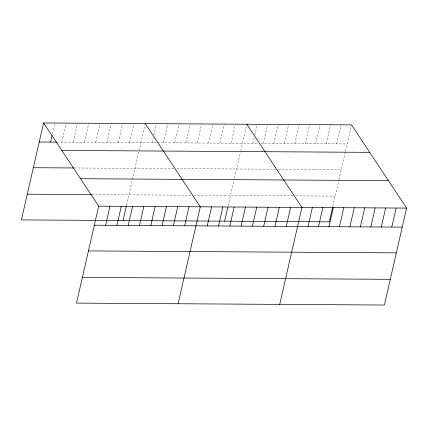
<?xml version="1.0" encoding="UTF-8"?>
<svg xmlns="http://www.w3.org/2000/svg" width="428" height="428" viewBox="0 0 428 428"><rect width="100%" height="100%" fill="white"/><g stroke="black" fill="none" stroke-linecap="round" stroke-linejoin="round"><path stroke-width="0.32" stroke-dasharray="2.14 1.6" d="M52.419 133.825L54.747 123.676M61.819 142.149L66.18 123.109M73.113 142.219L77.473 123.178M84.402 142.289L88.762 123.253M95.69 142.358L100.05 123.323M106.979 142.428L111.339 123.392M118.272 142.497L122.633 123.462M129.561 142.572L133.921 123.532M126.511 205.237L138.747 151.822M139.03 150.597L145.21 123.606M152.143 142.711L153.304 137.634M153.882 135.098L156.498 123.676M163.432 142.781L167.792 123.746M174.72 142.85L179.081 123.815M186.009 142.92L190.369 123.885M197.303 142.995L201.663 123.954M208.591 143.064L212.951 124.029M219.88 143.134L224.24 124.099M231.168 143.203L235.528 124.168M228.124 205.873L234.26 179.07M234.549 177.807L240.499 151.844M240.777 150.619L246.822 124.238M252.927 143.343L254.237 137.629M254.821 135.093L257.287 124.302M263.397 143.407L267.757 124.371M273.867 143.471L278.227 124.436M284.336 143.535L288.697 124.5M294.806 143.599L299.167 124.564M305.271 143.669L309.631 124.628M315.741 143.733L320.101 124.698M326.211 143.797L330.571 124.762M336.681 143.862L341.041 124.826M332.813 206.526L338.805 180.354M338.949 179.723L345.187 152.496M345.466 151.271L351.511 124.89M57.17 142.117L156.787 142.738M157.456 142.743L258.164 143.375M260.78 143.391L347.151 143.931M74.531 167.969L174.148 168.589M176.801 168.611L277.141 169.237M278.446 169.242L341.26 169.632M91.704 194.601L191.321 195.221M193.98 195.238L293.319 195.858M295.935 195.874L335.194 196.12"/><path stroke-width="0.64" d="M43.602 122.97L98.691 206.173L76.489 303.11L384.398 305.03L406.6 208.094L351.511 124.89L43.602 122.97L21.4 219.906L329.309 221.827L332.674 207.136M50.531 142.075L51.986 135.73M105.62 225.278L109.98 206.243M116.914 225.353L121.274 206.312M123.007 220.538L126.372 205.852M128.202 225.422L132.562 206.387M139.491 225.492L143.851 206.457M150.784 225.561L155.139 206.526M162.073 225.631L166.433 206.596M173.361 225.7L177.722 206.665M184.65 225.775L189.01 206.735M178.101 303.741L200.304 206.81L145.21 123.606M207.232 225.914L211.593 206.879M218.521 225.984L222.881 206.949M224.62 221.174L227.846 207.099M229.809 226.054L234.169 207.018M241.103 226.123L245.463 207.088M252.392 226.198L256.752 207.157M263.68 226.268L268.04 207.232M274.974 226.337L279.329 207.302M286.262 226.407L290.623 207.371M279.709 304.378L301.911 207.441L246.822 124.238M308.021 226.546L312.381 207.505M318.491 226.61L322.851 207.575M328.955 226.674L333.316 207.639M339.425 226.738L343.786 207.703M349.895 226.803L354.256 207.767M360.365 226.872L364.726 207.831M370.835 226.936L375.195 207.901M381.3 227.001L385.66 207.965M391.77 227.065L396.13 208.029M39.242 142.005L56.507 142.112M61.782 150.426L369.69 152.347M33.352 167.712L73.862 167.963M80.512 178.717L388.421 180.637M27.285 194.2L91.704 194.601M98.691 206.173L406.6 208.094M94.331 225.208L402.24 227.134M88.446 250.915L396.355 252.841M82.379 277.403L390.288 279.324"/></g></svg>
